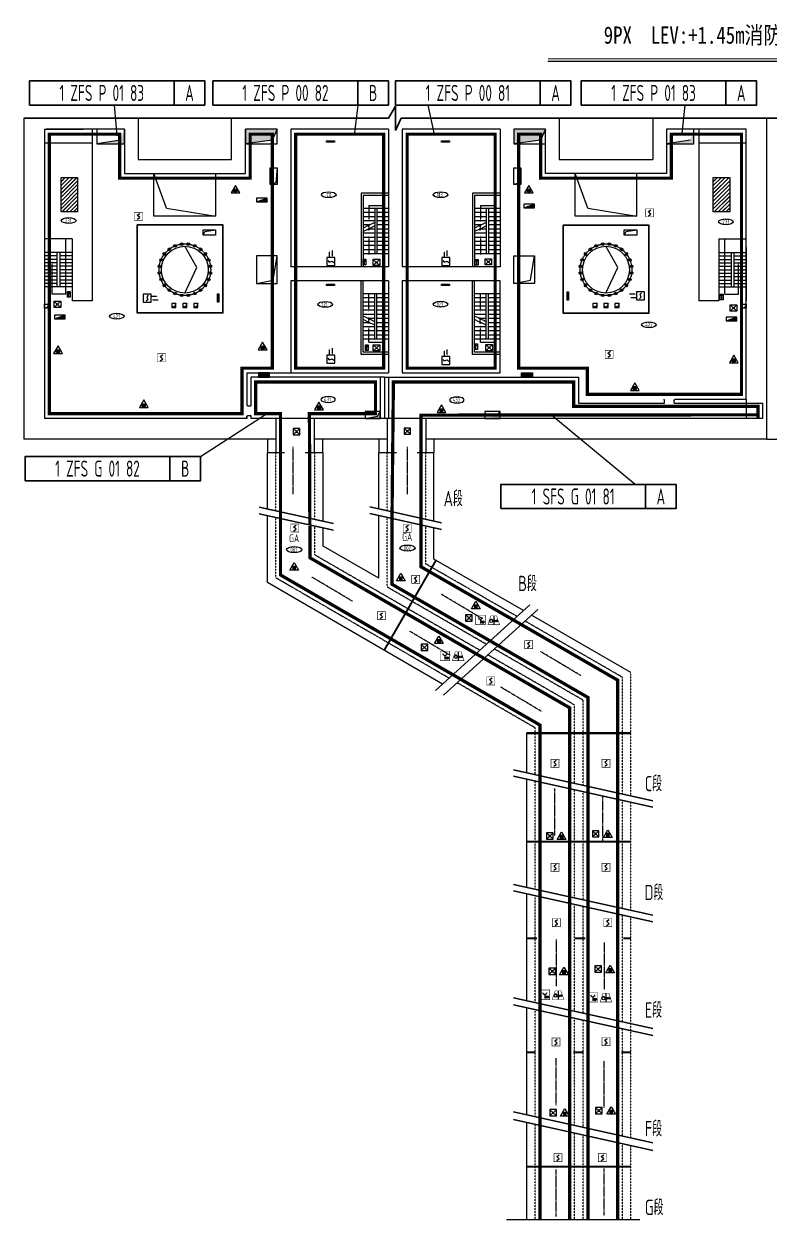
# Model space of a CAD drawing. Header units: millimetres. Extents: x 3951 to 52554, y 254 to 39120.
# Drawn here: x 3951 to 28149, y 254 to 39120 of the extents above; entities that cross this region are included whole.
import ezdxf
from ezdxf.enums import TextEntityAlignment as Align

# ---------------------------------------------------------------- set-up
doc = ezdxf.new("R2010")
doc.units = ezdxf.units.MM
for name, pattern in [('ACAD_ISO02W100', [15, 12, -3]), ('ACAD_ISO12W100', [22, 12, -3, 0.5, -3, 0.5, -3]), ('CENTER', [2, 1.25, -0.25, 0.25, -0.25]), ('DASHED', [0.75, 0.5, -0.25])]:
    doc.linetypes.add(name, pattern=pattern)
for name, color, linetype, lineweight in [('A', 1, 'Continuous', 0), ('B', 3, 'CENTER', 0), ('Color-7', 7, 'Continuous', 0), ('D0墙体', 7, 'Continuous', 0), ('D0标注及说明', 7, 'Continuous', 0), ('D1墙体', 7, 'Continuous', 0), ('D2墙体', 7, 'Continuous', 0), ('GA', 190, 'Continuous', 0), ('SFS-A', 1, 'Continuous', 0), ('SG-GA', 190, 'DASHED', 0), ('标注', 7, 'Continuous', 0)]:
    doc.layers.add(name, color=color, linetype=linetype, lineweight=lineweight)
for name, color, linetype in [('BAS干线', 60, 'Continuous'), ('FAS_EQUIPMENT', 7, 'Continuous'), ('fas设备名称', 2, 'Continuous'), ('LYQ2', 2, 'Continuous'), ('qx-txt', 7, 'Continuous'), ('Zone', 4, 'Continuous'), ('图例', 7, 'Continuous'), ('消防设备', 7, 'Continuous')]:
    doc.layers.add(name, color=color, linetype=linetype)
doc.styles.add('-宋体', font='', dxfattribs={"width": 0.8})
doc.styles.add('CHINESE-1', font='gbxwxt.shx', dxfattribs={"width": 0.8, "bigfont": 'gbhzfs.shx'})
doc.styles.add('syfs', font='gbxwxt.shx', dxfattribs={"width": 0.8, "bigfont": 'gbhzfs.shx'})
doc.styles.add('文字及标注', font='tssdeng.shx', dxfattribs={"width": 0.7, "bigfont": 'hztxt.shx'})
doc.styles.get('-宋体').set_extended_font_data('SimSun')

# ---------------------------------------------------------------- blocks, each defined once
blk = doc.blocks.new('红外光束感烟探头（发）')
at = {"color": 1, "lineweight": 0}
for p, q in [((1580, 667), (959, 667)), ((1160, 290), (1781, 290))]:
    blk.add_line(p, q, dxfattribs=at)
at = {"color": 1, "linetype": 'Continuous', "lineweight": 0}
blk.add_lwpolyline([(0, 0), (950, 0), (950, 950), (0, 950)], close=True, dxfattribs=at)
at = {"color": 7, "lineweight": 0}
blk.add_lwpolyline([(594, 831), (416, 653), (534, 297), (356, 119)], dxfattribs=at)
at = {"color": 1, "lineweight": 0}
for points in [[(974, 290, 0, 107, 0), (1303, 290, 107, 107, 0)], [(1767, 667, 0, 107, 0), (1438, 667, 107, 107, 0)]]:
    blk.add_lwpolyline(points, format="xyseb", dxfattribs=at)
blk = doc.blocks.new('A$C2C8D0172')
at = {"lineweight": 0}
blk.add_hatch(color=1, dxfattribs=at).paths.add_polyline_path([(0, 479), (77, 479), (77, 0), (0, 0)])
at = {"color": 1, "lineweight": 0}
blk.add_lwpolyline([(0, 479), (77, 479), (77, 0), (0, 0)], close=True, dxfattribs=at)
blk = doc.blocks.new('光电感烟')
at = {"color": 7, "lineweight": 0}
for p, q in [((162, 312), (312, 412)), ((312, 162), (162, 312)), ((162, 62), (312, 162))]:
    blk.add_line(p, q, dxfattribs=at)
at = {"color": 1, "lineweight": 0, "const_width": 30}
blk.add_lwpolyline([(0, 0), (475, 0), (475, 475), (0, 475)], close=True, dxfattribs=at)
blk = doc.blocks.new('Repère Zone')
at = {"color": 0}
for points in [[(0, 0), (45, 0), (45, 7.5), (0, 7.5)], [(45, 7.5), (54.5, 7.5), (54.5, 0), (45, 0)]]:
    blk.add_lwpolyline(points, close=True, dxfattribs=at)
at = {"color": 0, "style": 'syfs', "width": 0.7}
for tag, p in [('X_XXX_X_XX_XX', (22.5, 3.75)), ('X', (49.75, 3.75))]:
    blk.add_attdef(tag, text='', height=5, dxfattribs=at).set_placement(p, align=Align.MIDDLE_CENTER)
blk = doc.blocks.new('$ATTACHMENT$00000214')
at = {"lineweight": 0}
blk.add_hatch(color=1, dxfattribs=at).paths.add_polyline_path([(-65, 2), (65, 2), (65, -128), (-65, -128)])
at = {"color": 1, "lineweight": 0}
for points in [[(0, 172), (-198, -172), (198, -172)], [(-65, 2), (65, 2), (65, -128), (-65, -128)]]:
    blk.add_lwpolyline(points, close=True, dxfattribs=at)
blk = doc.blocks.new('A$C39B32D12')
at = {"layer": 'qx-txt', "lineweight": 0}
h = blk.add_hatch(color=3, dxfattribs=at)
edge = h.paths.add_edge_path()
edge.add_arc((325, 306), 57.3, 0, 360)
at = {"layer": 'qx-txt', "color": 3, "lineweight": 0}
for p, q in [((644, 609), (0, 0)), ((11, 600), (648, 1))]:
    blk.add_line(p, q, dxfattribs=at)
blk.add_lwpolyline([(0, 615), (649, 615), (649, 0), (0, 0)], close=True, dxfattribs=at)
blk.add_circle((325, 306), 57.3, dxfattribs=at)
blk = doc.blocks.new('*X5')
for p, q in [((98421, -49983), (98430, -49975)), ((98457, -49983), (98484, -49956)), ((98492, -49983), (98537, -49938)), ((98527, -49983), (98591, -49919)), ((98563, -49983), (98645, -49901)), ((98598, -49983), (98699, -49882)), ((98634, -49983), (98753, -49864)), ((98669, -49983), (98806, -49846)), ((98704, -49983), (98860, -49827)), ((98740, -49983), (98914, -49809)), ((98775, -49983), (98968, -49790)), ((98810, -49983), (99022, -49772)), ((98846, -49983), (99075, -49753)), ((98881, -49983), (99105, -49759)), ((98916, -49983), (99105, -49794)), ((98952, -49983), (99105, -49830)), ((98987, -49983), (99105, -49865)), ((99022, -49983), (99105, -49900)), ((99058, -49983), (99105, -49936)), ((99093, -49983), (99105, -49971))]:
    blk.add_line(p, q)
blk = doc.blocks.new('A$C482318BE')
at = {"color": 1, "lineweight": 0}
blk.add_line((0, 0), (525, 180), dxfattribs=at)
blk.add_lwpolyline([(0, 0), (525, 0), (525, 180), (0, 180)], close=True, dxfattribs=at)
at = {"color": 1, "lineweight": 0, "xscale": 0.75, "yscale": 0.75, "zscale": 0.75}
blk.add_blockref('*X5', (-73804, 37487), dxfattribs=at)
blk = doc.blocks.new('A$C6C9F09AC')
at = {"lineweight": 0}
h = blk.add_hatch(dxfattribs=at)
h.set_pattern_fill('_USER', color=3, scale=0.7, angle=180, style=0, pattern_type=0)
h.set_pattern_definition([(180, (764544.59285, -47447.6282), (-9e-17, -0.7), [])])
h.paths.add_polyline_path([(131, 269), (339, 149), (339, 389)])
at = {"color": 3, "lineweight": 0}
blk.add_line((959, 271), (270, 271), dxfattribs=at)
for points in [[(1110, 0), (0, 0), (0, 540), (1110, 540)], [(131, 269), (339, 149), (339, 389)]]:
    blk.add_lwpolyline(points, close=True, dxfattribs=at)
blk = doc.blocks.new('手报按钮')
at = {"lineweight": 0}
blk.add_line((2.5, 2.81), (2.5, 0.62), dxfattribs=at)
for radius in [0.647, 0.336]:
    blk.add_circle((3.78, 1.38), radius, dxfattribs=at)
blk.add_arc((2.5, 4.06), 1.25, 194.47751, 345.52249, dxfattribs=at)
at = {"layer": '图例', "color": 1, "lineweight": 0, "const_width": 0.3}
blk.add_lwpolyline([(0, 0), (5, 0), (5, 5), (0, 5)], close=True, dxfattribs=at)
blk = doc.blocks.new('声光')
at = {"lineweight": 0}
for p, q in [((166, 321), (224, 321)), ((166, 321), (166, 285)), ((224, 321), (224, 285)), ((333, 500), (333, 0)), ((413, 226), (531, 267)), ((531, 169), (413, 190))]:
    blk.add_line(p, q, dxfattribs=at)
blk.add_line((531, 267), (531, 169))
at = {"color": 1, "lineweight": 0, "const_width": 30}
blk.add_lwpolyline([(0, 0), (667, 0), (500, 500), (167, 500)], close=True, dxfattribs=at)
at = {"lineweight": 0}
blk.add_lwpolyline([(355, 179), (413, 179), (413, 238), (355, 238)], close=True, dxfattribs=at)
blk.add_circle((195, 209), 81.7, dxfattribs=at)

msp = doc.modelspace()

# ---------------------------------------------------------------- hatches: boundary and pattern name
at = {"layer": 'D0墙体'}
for points in [[(11926, 27655), (11926, 27789), (11568, 27789), (11568, 27655)], [(20462, 27655), (20462, 27789), (20105, 27789), (20105, 27655)]]:
    msp.add_hatch(color=0, dxfattribs=at).paths.add_polyline_path(points)
at = {"layer": 'D1墙体'}
h = msp.add_hatch(dxfattribs=at)
h.set_pattern_fill('JIS_LC_20', color=0, scale=4.469242, angle=180, style=0)
h.set_pattern_definition([(225, (-209262.81, 47241.67), (63.20463, -63.20463), []), (225, (-209264.6, 47241.67), (63.20463, -63.20463), [])])
h.paths.add_polyline_path([(5694, 34136), (5157, 34136), (5157, 33018), (5694, 33018)])
h = msp.add_hatch(dxfattribs=at)
h.set_pattern_fill('JIS_LC_20', color=0, scale=4.469242, angle=180, style=0)
h.set_pattern_definition([(225, (-188083.07, 47241.67), (63.20463, -63.20463), []), (225, (-188084.86, 47241.67), (63.20463, -63.20463), [])])
h.paths.add_polyline_path([(26873, 34136), (26337, 34136), (26337, 33018), (26873, 33018)])
at = {"layer": 'D2墙体'}
for points in [[(6319, 35231), (7213, 35231), (7213, 35700), (7085, 35350)], [(12012, 35348), (12172, 35700), (11142, 35700), (11142, 35231)], [(20730, 35348), (20889, 35700), (19859, 35700), (19859, 35231)], [(24817, 35231), (25711, 35231), (25711, 35700), (25584, 35350)], [(15436, 26384), (15032, 26315), (15524, 26315), (15524, 26538)], [(19324, 26384), (18920, 26315), (19412, 26315), (19412, 26538)]]:
    msp.add_hatch(color=0, dxfattribs=at).paths.add_polyline_path(points)

# ---------------------------------------------------------------- linework, layer by layer
at = {"color": 1, "lineweight": 0, "ltscale": 2}
for p, q in [((6877, 36488), (6964, 35485)), ((25409, 36488), (25318, 35566))]:
    msp.add_line(p, q, dxfattribs=at)
at = {"ltscale": 2}
for p, q in [((15791, 36059), (16015, 36454)), ((16015, 35663), (16015, 36454)), ((3951, 36059), (15791, 36059)), ((16015, 35663), (16206, 36059)), ((16206, 36059), (28080, 36059)), ((39954, 36059), (28080, 36059)), ((11591, 23436), (13999, 22903)), ((15187, 23440), (17511, 22926)), ((11591, 23219), (13999, 22686)), ((15187, 23223), (17511, 22709)), ((19846, 14903), (24378, 13900)), ((19846, 14697), (24378, 13694)), ((19846, 11186), (24378, 10183)), ((19846, 10974), (24378, 9971)), ((19846, 7504), (24378, 6501)), ((19846, 7277), (24378, 6274)), ((19846, 3796), (24378, 2792)), ((19846, 3548), (24378, 2545))]:
    msp.add_line(p, q, dxfattribs=at)
at = {"color": 3, "lineweight": 0, "ltscale": 2}
msp.add_line((9684, 25075), (11829, 26465), dxfattribs=at)
at = {"color": 7, "lineweight": 25}
for p, q in [((11211, 26739), (11211, 26717)), ((11189, 26382), (11189, 26315)), ((11211, 26404), (11211, 26382))]:
    msp.add_line(p, q, dxfattribs=at)
at = {"color": 1, "const_width": 105}
for points in [[(7056, 35543), (4778, 35543), (4778, 26471), (11032, 26471), (11032, 27946), (12015, 27946), (12015, 35543), (11298, 35543), (11298, 34113), (7056, 34113)], [(16396, 35543), (19255, 35543), (19255, 27946), (16396, 27946)], [(20732, 35543), (20016, 35543), (20016, 27946), (22250, 27946), (22250, 27097), (27253, 27097), (27253, 35543), (24974, 35543), (24974, 34113), (20732, 34113)]]:
    msp.add_lwpolyline(points, close=True, dxfattribs=at)
at = {"color": 3, "const_width": 105}
msp.add_lwpolyline([(12775, 35543), (15635, 35543), (15635, 27946), (12775, 27946)], close=True, dxfattribs=at)
at = {"color": 7, "lineweight": 25}
for points in [[(7630, 32595), (10410, 32595), (10410, 29739), (7630, 29739)], [(21467, 32582), (24246, 32582), (24246, 29726), (21467, 29726)]]:
    msp.add_lwpolyline(points, close=True, dxfattribs=at)
at = {"color": 3, "const_width": 105}
for points in [[(12284, 25755), (12284, 26471), (11479, 26471), (11479, 27498), (15367, 27498), (15367, 26471), (13221, 26471), (13225, 25738)], [(12284, 23100), (12284, 25755)], [(13225, 25738), (13235, 22855)], [(12284, 23320), (12284, 23428)], [(13235, 23459), (13237, 23036)], [(12284, 23100), (12284, 21230), (19469, 17073)], [(13237, 22820), (13237, 21789), (14888, 20836)], [(14888, 20836), (19935, 17922)], [(14397, 20007), (16592, 18736)], [(17768, 19173), (18673, 18650)], [(17283, 18336), (17835, 18017)], [(18932, 18501), (19262, 18310)], [(18093, 17868), (18760, 17482)], [(19935, 17922), (21528, 17002)], [(19469, 17073), (20709, 16357), (20709, 3357)], [(21528, 17002), (21677, 16916), (21677, 3108)], [(20709, 14902), (20709, 14747)], [(21677, 14943), (21677, 14463)], [(20709, 14541), (20709, 13654)], [(21677, 13613), (21677, 14257)], [(20709, 12816), (20709, 11966)], [(21677, 11925), (21677, 12858)], [(20709, 11128), (20709, 11030)], [(21677, 10746), (21677, 11170)], [(20709, 10818), (20709, 9837)], [(21677, 9932), (21677, 10534)], [(20709, 9143), (20709, 8312)], [(21677, 8271), (21677, 9048)], [(20709, 7474), (20709, 7348)], [(21677, 7064), (21677, 7516)], [(20709, 7121), (20709, 6250)], [(21677, 6208), (21677, 6837)], [(20709, 5412), (20709, 4565)], [(21677, 4523), (21677, 5454)], [(20709, 3727), (20709, 3639)], [(21677, 3356), (21677, 3768)], [(20709, 3392), (20709, 306)], [(21677, 306), (21677, 3108)]]:
    msp.add_lwpolyline(points, dxfattribs=at)
at = {"color": 1, "const_width": 105}
for points in [[(27786, 26325), (27786, 26702), (21803, 26702), (21803, 27498), (15949, 27498), (15904, 23101)], [(27786, 26430), (16842, 26419), (16842, 22820)], [(15904, 23101), (15904, 20928), (20491, 18280)], [(16842, 22820), (16842, 21498), (20943, 19136)], [(18777, 20384), (19883, 19748)], [(18304, 19542), (19044, 19115)], [(20141, 19599), (20285, 19516)], [(20943, 19136), (23233, 17814), (23233, 17314)], [(19302, 18966), (19769, 18697)], [(20491, 18280), (22265, 17255), (22265, 3013)], [(23233, 17314), (23233, 2764)], [(22265, 14913), (22265, 14402)], [(23233, 14930), (23233, 14119)], [(22265, 14197), (22265, 13643)], [(23233, 13626), (23233, 13913)], [(22265, 12828), (22265, 11955)], [(23233, 11938), (23233, 12845)], [(22265, 11140), (22265, 10686)], [(23233, 10402), (23233, 11157)], [(22269, 10472), (22268, 9826)], [(23233, 9942), (23233, 10190)], [(22267, 9155), (22266, 8302)], [(23233, 8284), (23233, 9039)], [(22266, 7485), (22265, 7003)], [(23233, 6720), (23233, 7503)], [(22265, 6776), (22265, 6238)], [(23233, 6221), (23233, 6493)], [(22265, 5423), (22265, 4553)], [(23233, 4536), (23233, 5440)], [(22265, 3738), (22265, 3295)], [(23233, 3011), (23233, 3755)], [(22265, 3047), (22265, 306)], [(23233, 2764), (23233, 306)]]:
    msp.add_lwpolyline(points, dxfattribs=at)
at = {"layer": 'A', "color": 1, "linetype": 'ByBlock', "lineweight": 0}
msp.add_line((23805, 24170), (21029, 26463), dxfattribs=at)
at = {"layer": 'B', "linetype": 'ByBlock', "lineweight": 0}
msp.add_line((14798, 36488), (14670, 35512), dxfattribs=at)
at = {"layer": 'BAS干线', "color": 7, "lineweight": 0, "ltscale": 3}
msp.add_line((20961, 37907), (33441, 37907), dxfattribs=at)
at = {"layer": 'BAS干线', "color": 7, "lineweight": 0, "ltscale": 3, "const_width": 30}
msp.add_lwpolyline([(20965, 37989), (33445, 37989)], dxfattribs=at)
at = {"layer": 'Color-7', "linetype": 'Continuous'}
for p, q in [((17314, 17479), (20378, 20263)), ((17572, 17329), (20636, 20114))]:
    msp.add_line(p, q, dxfattribs=at)
at = {"layer": 'D0墙体', "color": 0}
for p, q in [((3951, 36059), (3951, 25644)), ((7660, 36059), (7660, 34717)), ((10695, 34717), (10695, 36059)), ((21336, 36059), (21336, 34717)), ((24371, 36059), (24371, 34717)), ((28080, 25644), (28080, 36059)), ((28080, 25644), (28080, 36059)), ((4621, 35700), (5872, 35700)), ((4621, 35700), (4621, 26315)), ((7213, 35700), (4677, 35700)), ((6163, 35700), (6163, 30136)), ((7213, 35700), (7213, 34270)), ((12172, 35700), (11142, 35700)), ((11142, 34270), (11142, 35700)), ((15792, 35700), (12619, 35700)), ((12619, 35700), (12619, 31231)), ((15792, 35700), (15792, 31231)), ((19412, 35700), (16239, 35700)), ((16239, 35700), (16239, 31231)), ((19412, 35700), (19412, 31231)), ((20889, 35700), (19859, 35700)), ((25868, 35700), (25868, 30136)), ((6163, 35253), (4621, 35253)), ((27410, 35253), (25868, 35253)), ((7660, 34717), (10695, 34717)), ((9699, 34717), (9702, 34707)), ((9711, 34717), (9702, 34707)), ((21336, 34717), (24371, 34717)), ((7213, 34270), (11142, 34270)), ((8172, 32884), (8172, 34270)), ((8584, 33135), (8172, 34270)), ((10183, 32884), (10183, 34270)), ((21848, 32884), (21848, 34270)), ((22260, 33135), (21848, 34270)), ((23859, 32884), (23859, 34270)), ((8584, 33135), (10183, 32884)), ((15792, 33130), (14965, 33130)), ((15155, 33228), (15602, 33228)), ((15155, 33228), (15155, 32794)), ((15345, 33130), (15345, 31655)), ((15412, 33130), (15412, 31655)), ((15602, 33215), (15602, 31580)), ((19412, 33130), (18585, 33130)), ((18775, 33228), (19222, 33228)), ((18775, 33228), (18775, 32794)), ((18965, 33130), (18965, 31655)), ((19032, 33130), (19032, 31655)), ((19222, 33215), (19222, 31580)), ((22260, 33135), (23859, 32884)), ((10183, 32884), (8172, 32884)), ((15345, 32996), (14965, 32996)), ((15345, 32862), (14965, 32862)), ((15345, 32728), (14965, 32728)), ((15345, 32677), (15167, 32584)), ((15792, 32996), (15412, 32996)), ((15792, 32862), (15412, 32862)), ((15792, 32728), (15412, 32728)), ((18965, 32996), (18585, 32996)), ((18965, 32862), (18585, 32862)), ((18965, 32728), (18585, 32728)), ((18965, 32677), (18787, 32584)), ((19412, 32996), (19032, 32996)), ((19412, 32862), (19032, 32862)), ((19412, 32728), (19032, 32728)), ((23859, 32884), (21848, 32884)), ((9772, 32259), (9830, 32383)), ((9830, 32383), (10174, 32437)), ((15146, 32594), (14965, 32594)), ((15125, 32572), (14965, 32489)), ((15125, 32461), (14965, 32378)), ((15345, 32326), (14965, 32326)), ((15146, 32532), (15125, 32572)), ((15146, 32421), (15125, 32461)), ((15167, 32584), (15146, 32624)), ((15146, 32624), (15146, 32532)), ((15167, 32473), (15146, 32513)), ((15146, 32513), (15146, 32421)), ((15345, 32460), (15146, 32460)), ((15345, 32566), (15167, 32473)), ((15792, 32594), (15412, 32594)), ((15792, 32460), (15412, 32460)), ((15792, 32326), (15412, 32326)), ((18806, 32594), (18585, 32594)), ((18745, 32572), (18585, 32489)), ((18745, 32461), (18585, 32378)), ((18965, 32326), (18585, 32326)), ((18766, 32532), (18745, 32572)), ((18766, 32421), (18745, 32461)), ((18787, 32584), (18766, 32624)), ((18766, 32624), (18766, 32532)), ((18787, 32473), (18766, 32513)), ((18766, 32513), (18766, 32421)), ((18965, 32460), (18766, 32460)), ((18965, 32566), (18787, 32473)), ((19412, 32594), (19032, 32594)), ((19412, 32460), (19032, 32460)), ((19412, 32326), (19032, 32326)), ((23448, 32259), (23506, 32383)), ((23506, 32383), (23850, 32437)), ((5314, 30351), (5314, 32131)), ((5515, 32147), (5515, 30136)), ((15345, 32192), (14965, 32192)), ((15345, 32057), (14965, 32057)), ((15345, 31923), (14965, 31923)), ((15155, 32149), (15155, 31634)), ((15792, 32192), (15412, 32192)), ((15792, 32057), (15412, 32057)), ((15792, 31923), (15412, 31923)), ((18965, 32192), (18585, 32192)), ((18965, 32057), (18585, 32057)), ((18965, 31923), (18585, 31923)), ((18775, 32149), (18775, 31634)), ((19412, 32192), (19032, 32192)), ((19412, 32057), (19032, 32057)), ((19412, 31923), (19032, 31923)), ((26516, 32147), (26516, 30136)), ((26717, 30351), (26717, 32131)), ((4621, 31865), (4621, 30136)), ((5023, 31588), (4621, 31588)), ((5023, 31700), (5023, 30583)), ((5113, 31700), (5113, 30583)), ((5515, 31588), (5113, 31588)), ((15345, 31789), (14965, 31789)), ((15792, 31655), (14965, 31655)), ((15792, 31789), (15412, 31789)), ((18965, 31789), (18585, 31789)), ((19412, 31655), (18585, 31655)), ((19412, 31789), (19032, 31789)), ((26516, 31588), (26918, 31588)), ((26918, 31700), (26918, 30583)), ((27007, 31700), (27007, 30583)), ((27007, 31588), (27410, 31588)), ((27410, 31865), (27410, 30136)), ((5023, 31476), (4621, 31476)), ((5023, 31365), (4621, 31365)), ((5023, 31253), (4621, 31253)), ((5023, 31141), (4621, 31141)), ((4869, 30351), (4869, 31315)), ((5515, 31476), (5113, 31476)), ((5515, 31365), (5113, 31365)), ((5515, 31253), (5113, 31253)), ((5515, 31141), (5113, 31141)), ((15792, 31231), (12619, 31231)), ((19412, 31231), (16239, 31231)), ((26516, 31476), (26918, 31476)), ((26516, 31365), (26918, 31365)), ((26516, 31253), (26918, 31253)), ((26516, 31141), (26918, 31141)), ((27007, 31476), (27410, 31476)), ((27007, 31365), (27410, 31365)), ((27007, 31253), (27410, 31253)), ((27007, 31141), (27410, 31141)), ((27161, 30351), (27161, 31315)), ((5023, 31030), (4621, 31030)), ((5023, 30918), (4621, 30918)), ((5023, 30806), (4621, 30806)), ((5515, 31030), (5113, 31030)), ((5515, 30918), (5113, 30918)), ((5515, 30806), (5113, 30806)), ((12619, 30784), (12619, 27789)), ((15792, 30784), (12619, 30784)), ((15792, 30784), (15792, 27789)), ((19412, 30784), (16239, 30784)), ((26516, 31030), (26918, 31030)), ((26516, 30918), (26918, 30918)), ((26516, 30806), (26918, 30806)), ((27007, 31030), (27410, 31030)), ((27007, 30918), (27410, 30918)), ((27007, 30806), (27410, 30806)), ((5023, 30694), (4621, 30694)), ((5515, 30583), (4621, 30583)), ((5314, 30351), (4869, 30351)), ((5515, 30694), (5113, 30694)), ((15792, 30359), (14965, 30359)), ((15155, 29866), (15155, 30380)), ((15345, 28884), (15345, 30359)), ((15412, 28884), (15412, 30359)), ((15602, 30423), (15602, 28787)), ((19412, 30359), (18585, 30359)), ((18775, 29866), (18775, 30380)), ((18965, 28884), (18965, 30359)), ((19032, 28884), (19032, 30359)), ((19222, 30423), (19222, 28787)), ((26516, 30694), (26918, 30694)), ((26516, 30583), (27410, 30583)), ((26717, 30351), (27161, 30351)), ((27007, 30694), (27410, 30694)), ((6163, 30136), (5515, 30136)), ((15345, 30225), (14965, 30225)), ((15345, 30091), (14965, 30091)), ((15345, 29957), (14965, 29957)), ((15792, 30225), (15412, 30225)), ((15792, 30091), (15412, 30091)), ((15792, 29957), (15412, 29957)), ((18965, 30225), (18585, 30225)), ((18965, 30091), (18585, 30091)), ((18965, 29957), (18585, 29957)), ((19412, 30225), (19032, 30225)), ((19412, 30091), (19032, 30091)), ((19412, 29957), (19032, 29957)), ((15345, 29823), (14965, 29823)), ((15345, 29689), (14965, 29689)), ((15125, 29553), (14965, 29637)), ((15146, 29593), (15125, 29553)), ((15146, 29501), (15146, 29593)), ((15345, 29555), (15146, 29555)), ((15167, 29542), (15146, 29501)), ((15345, 29448), (15167, 29542)), ((15792, 29823), (15412, 29823)), ((15792, 29689), (15412, 29689)), ((15792, 29555), (15412, 29555)), ((18965, 29823), (18585, 29823)), ((18965, 29689), (18585, 29689)), ((18745, 29553), (18585, 29637)), ((18766, 29593), (18745, 29553)), ((18766, 29501), (18766, 29593)), ((18965, 29555), (18766, 29555)), ((18787, 29542), (18766, 29501)), ((18965, 29448), (18787, 29542)), ((19412, 29823), (19032, 29823)), ((19412, 29689), (19032, 29689)), ((19412, 29555), (19032, 29555)), ((15125, 29442), (14965, 29526)), ((15146, 29421), (14965, 29421)), ((15345, 29287), (14965, 29287)), ((15345, 29152), (14965, 29152)), ((15146, 29482), (15125, 29442)), ((15146, 29390), (15146, 29482)), ((15167, 29430), (15146, 29390)), ((15155, 28787), (15155, 29220)), ((15186, 29421), (15162, 29421)), ((15345, 29337), (15167, 29430)), ((15792, 29421), (15412, 29421)), ((15792, 29287), (15412, 29287)), ((15792, 29152), (15412, 29152)), ((18745, 29442), (18585, 29526)), ((18965, 29287), (18585, 29287)), ((18965, 29152), (18585, 29152)), ((18766, 29482), (18745, 29442)), ((18766, 29390), (18766, 29482)), ((18787, 29430), (18766, 29390)), ((18775, 28787), (18775, 29220)), ((18806, 29421), (18782, 29421)), ((18965, 29337), (18787, 29430)), ((19412, 29421), (19032, 29421)), ((19412, 29287), (19032, 29287)), ((19412, 29152), (19032, 29152)), ((15345, 29018), (14965, 29018)), ((15792, 28884), (14965, 28884)), ((15155, 28787), (15602, 28787)), ((15792, 29018), (15412, 29018)), ((18965, 29018), (18585, 29018)), ((19412, 28884), (18585, 28884)), ((18775, 28787), (19222, 28787)), ((19412, 29018), (19032, 29018)), ((11189, 27789), (12658, 27789)), ((11323, 27655), (11323, 26717)), ((15524, 27655), (11323, 27655)), ((12619, 27789), (15792, 27789)), ((15524, 27655), (15524, 26315)), ((15658, 27655), (15524, 27655)), ((15658, 27655), (21959, 27655)), ((15658, 27655), (15658, 26315)), ((21959, 27655), (21959, 26806)), ((21959, 26806), (24750, 26806)), ((25063, 26806), (27943, 26806)), ((27943, 26315), (27943, 26806)), ((11323, 26404), (11323, 26315)), ((12127, 26315), (12127, 25197)), ((13379, 26315), (13379, 25197)), ((15747, 26315), (15747, 25197)), ((19411, 26315), (16328, 26315)), ((16999, 26315), (16999, 25197)), ((27943, 26315), (19859, 26315)), ((12127, 25644), (3951, 25644)), ((11859, 25644), (11859, 25197)), ((15747, 25644), (13379, 25644)), ((13647, 25644), (13647, 25197)), ((15479, 25644), (15479, 25197)), ((28080, 25644), (16999, 25644)), ((17267, 25644), (17267, 25197)), ((28080, 25644), (39161, 25644)), ((12417, 25197), (11859, 25197)), ((12417, 25197), (11859, 25197)), ((13647, 25197), (13085, 25197)), ((13669, 25197), (13085, 25197)), ((16048, 25197), (15479, 25197)), ((16048, 25197), (15480, 25197)), ((17267, 25197), (16716, 25197)), ((17267, 25197), (16716, 25197))]:
    msp.add_line(p, q, dxfattribs=at)
at = {"layer": 'D0墙体', "color": 7}
for p, q in [((11189, 27789), (11189, 26739)), ((11189, 26315), (4621, 26315))]:
    msp.add_line(p, q, dxfattribs=at)
at = {"layer": 'D0墙体', "color": 0, "linetype": 'ACAD_ISO02W100'}
for p, q in [((15792, 27655), (15792, 26315)), ((27410, 26940), (27410, 26315))]:
    msp.add_line(p, q, dxfattribs=at)
at = {"layer": 'D0墙体', "color": 0}
for points in [[(25086, 26940), (27410, 26940), (27410, 35700), (24817, 35700), (24817, 34270), (20889, 34270), (20889, 35700)], [(15792, 33622), (14898, 33622), (14898, 31231)], [(15792, 33555), (14965, 33555), (14965, 31231)], [(19412, 33622), (18518, 33622), (18518, 31231)], [(19412, 33555), (18585, 33555), (18585, 31231)], [(15792, 28393), (14898, 28393), (14898, 30784)], [(15792, 28460), (14965, 28460), (14965, 30784)], [(16239, 30784), (16239, 27789), (19412, 27789), (19412, 30784)], [(19412, 28393), (18518, 28393), (18518, 30784)], [(19412, 28460), (18585, 28460), (18585, 30784)], [(22851, 26315), (11323, 26315)]]:
    msp.add_lwpolyline(points, dxfattribs=at)
for points in [[(15155, 32794, 22.3, 0, 0), (15155, 32657, 0, 0, 0)], [(18775, 32794, 22.3, 0, 0), (18775, 32657, 0, 0, 0)], [(15155, 32149, 22.3, 0, 0), (15155, 32286, 0, 0, 0)], [(18775, 32149, 22.3, 0, 0), (18775, 32286, 0, 0, 0)], [(4869, 31315, 22.3, 0, 0), (4869, 31452, 0, 0, 0)], [(27161, 31315, 22.3, 0, 0), (27161, 31452, 0, 0, 0)], [(15155, 29866, 22.3, 0, 0), (15155, 29728, 0, 0, 0)], [(18775, 29866, 22.3, 0, 0), (18775, 29728, 0, 0, 0)], [(15155, 29220, 22.3, 0, 0), (15155, 29358, 0, 0, 0)], [(18775, 29220, 22.3, 0, 0), (18775, 29358, 0, 0, 0)]]:
    msp.add_lwpolyline(points, format="xyseb", dxfattribs=at)
for points in [[(9772, 32437), (10174, 32437), (10174, 32259), (9772, 32259)], [(23448, 32437), (23850, 32437), (23850, 32259), (23448, 32259)], [(11568, 27655), (11926, 27655), (11926, 27789), (11568, 27789)], [(20462, 27655), (20105, 27655), (20105, 27789), (20462, 27789)]]:
    msp.add_lwpolyline(points, close=True, dxfattribs=at)
at = {"layer": 'D0墙体', "color": 0, "linetype": 'ACAD_ISO02W100'}
for centre in [(9177, 31141), (22853, 31141)]:
    msp.add_circle(centre, 838, dxfattribs=at)
at = {"layer": 'D0标注及说明', "ltscale": 2}
msp.add_line((19623, 306), (23952, 306), dxfattribs=at)
at = {"layer": 'D0标注及说明', "color": 0}
for centre, major_axis in [((13848, 33576), (-238, 0)), ((17480, 33576), (-238, 0)), ((5403, 32738), (-238, 0)), ((26747, 32697), (-238, 0)), ((13734, 30015), (-238, 0)), ((17480, 30020), (-238, 0)), ((6966, 29630), (-238, 0)), ((24246, 29354), (-238, 0)), ((12728, 22056), (-251, 0)), ((16407, 22102), (-251, 0))]:
    msp.add_ellipse(centre, major_axis=major_axis, ratio=0.4, dxfattribs=at)
at = {"layer": 'D0标注及说明', "color": 0, "extrusion": (0, 0, -1)}
for centre in [(13833, 26925), (18011, 26911)]:
    msp.add_ellipse(centre, major_axis=(238, 0), ratio=0.4, dxfattribs=at)
at = {"layer": 'D1墙体', "color": 0}
for p, q in [((5515, 32147), (4621, 32147)), ((9561, 31218), (9177, 31901)), ((23237, 31218), (22853, 31901)), ((26516, 32147), (27410, 32147)), ((5515, 31700), (4621, 31700)), ((26516, 31700), (27410, 31700)), ((9177, 30382), (9561, 31218)), ((22853, 30382), (23237, 31218)), ((8853, 29960), (8753, 29912)), ((8887, 30046), (8853, 29960)), ((9211, 29960), (9110, 29912)), ((9244, 30046), (9211, 29960)), ((9568, 29960), (9468, 29912)), ((9602, 30046), (9568, 29960)), ((22529, 29960), (22429, 29912)), ((22563, 30046), (22529, 29960)), ((22887, 29960), (22786, 29912)), ((22920, 30046), (22887, 29960)), ((23244, 29960), (23144, 29912)), ((23278, 30046), (23244, 29960)), ((26516, 30136), (25868, 30136))]:
    msp.add_line(p, q, dxfattribs=at)
for points in [[(5694, 33018), (5157, 33018), (5157, 34136), (5694, 34136)], [(26873, 33018), (26337, 33018), (26337, 34136), (26873, 34136)], [(8813, 31934), (8875, 31959), (8900, 31897), (8839, 31872)], [(9030, 32001), (9097, 32010), (9106, 31943), (9039, 31935)], [(9258, 32010), (9324, 32001), (9316, 31935), (9249, 31943)], [(9480, 31959), (9542, 31934), (9516, 31872), (9454, 31897)], [(22489, 31934), (22551, 31959), (22576, 31897), (22514, 31872)], [(22706, 32001), (22773, 32010), (22781, 31943), (22715, 31935)], [(22934, 32010), (23000, 32001), (22991, 31935), (22925, 31943)], [(23156, 31959), (23218, 31934), (23192, 31872), (23130, 31897)], [(8359, 31444), (8385, 31506), (8447, 31480), (8421, 31418)], [(8466, 31645), (8506, 31698), (8560, 31658), (8519, 31604)], [(8620, 31812), (8673, 31853), (8714, 31800), (8661, 31759)], [(9681, 31853), (9734, 31812), (9694, 31759), (9640, 31800)], [(9848, 31698), (9889, 31645), (9836, 31604), (9795, 31658)], [(9970, 31506), (9995, 31444), (9933, 31418), (9908, 31480)], [(22035, 31444), (22061, 31506), (22123, 31480), (22097, 31418)], [(22141, 31645), (22182, 31698), (22235, 31658), (22195, 31604)], [(22296, 31812), (22349, 31853), (22390, 31800), (22337, 31759)], [(23357, 31853), (23410, 31812), (23370, 31759), (23316, 31800)], [(23524, 31698), (23565, 31645), (23512, 31604), (23471, 31658)], [(23646, 31506), (23671, 31444), (23609, 31418), (23584, 31480)], [(8309, 31222), (8318, 31288), (8384, 31280), (8375, 31213)], [(10037, 31288), (10046, 31222), (9979, 31213), (9971, 31280)], [(21985, 31222), (21994, 31288), (22060, 31280), (22051, 31213)], [(23713, 31288), (23722, 31222), (23655, 31213), (23646, 31280)], [(8318, 30994), (8309, 31061), (8375, 31070), (8384, 31003)], [(8385, 30777), (8359, 30839), (8421, 30864), (8447, 30802)], [(9995, 30839), (9970, 30777), (9908, 30802), (9933, 30864)], [(10046, 31061), (10037, 30994), (9971, 31003), (9979, 31070)], [(21994, 30994), (21985, 31061), (22051, 31070), (22060, 31003)], [(22061, 30777), (22035, 30839), (22097, 30864), (22123, 30802)], [(23671, 30839), (23646, 30777), (23584, 30802), (23609, 30864)], [(23722, 31061), (23713, 30994), (23646, 31003), (23655, 31070)], [(8506, 30584), (8466, 30637), (8519, 30678), (8560, 30625)], [(8673, 30429), (8620, 30470), (8661, 30523), (8714, 30483)], [(8875, 30323), (8813, 30349), (8839, 30411), (8900, 30385)], [(9097, 30273), (9030, 30282), (9039, 30348), (9106, 30339)], [(9324, 30282), (9258, 30273), (9249, 30339), (9316, 30348)], [(9542, 30349), (9480, 30323), (9454, 30385), (9516, 30411)], [(9734, 30470), (9681, 30429), (9640, 30483), (9694, 30523)], [(9889, 30637), (9848, 30584), (9795, 30625), (9836, 30678)], [(22182, 30584), (22141, 30637), (22195, 30678), (22235, 30625)], [(22349, 30429), (22296, 30470), (22337, 30523), (22390, 30483)], [(22551, 30323), (22489, 30349), (22514, 30411), (22576, 30385)], [(22773, 30273), (22706, 30282), (22715, 30348), (22781, 30339)], [(23000, 30282), (22934, 30273), (22925, 30339), (22991, 30348)], [(23218, 30349), (23156, 30323), (23130, 30385), (23192, 30411)], [(23410, 30470), (23357, 30429), (23316, 30483), (23370, 30523)], [(23565, 30637), (23524, 30584), (23471, 30625), (23512, 30678)], [(8887, 29912), (8887, 30046), (8753, 30046), (8753, 29912)], [(9244, 29912), (9244, 30046), (9110, 30046), (9110, 29912)], [(9602, 29912), (9602, 30046), (9468, 30046), (9468, 29912)], [(22563, 29912), (22563, 30046), (22429, 30046), (22429, 29912)], [(22920, 29912), (22920, 30046), (22786, 30046), (22786, 29912)], [(23278, 29912), (23278, 30046), (23144, 30046), (23144, 29912)]]:
    msp.add_lwpolyline(points, close=True, dxfattribs=at)
for centre in [(9177, 31141), (22853, 31141)]:
    msp.add_circle(centre, 760, dxfattribs=at)
at = {"layer": 'D2墙体', "color": 0}
for p, q in [((12172, 35700), (12012, 35348)), ((20889, 35700), (20730, 35348)), ((7085, 35350), (6319, 35231)), ((12012, 35348), (11142, 35231)), ((20730, 35348), (19859, 35231)), ((25584, 35350), (24817, 35231)), ((12172, 34449), (12135, 33959)), ((20082, 34449), (20046, 33959)), ((12135, 33959), (11948, 33912)), ((20046, 33959), (19859, 33912)), ((12040, 30804), (12172, 31588)), ((20397, 30804), (20529, 31588)), ((11501, 30694), (12040, 30804)), ((19859, 30694), (20397, 30804)), ((4720, 29924), (4755, 30024)), ((27375, 29924), (27410, 30024)), ((4621, 29890), (4720, 29924)), ((27276, 29890), (27375, 29924)), ((24639, 27074), (25175, 27074)), ((24728, 26940), (24728, 26918)), ((24728, 26918), (24750, 26918)), ((24750, 26806), (24750, 26918)), ((25063, 26806), (25063, 26918)), ((25063, 26918), (25086, 26918)), ((25086, 26940), (25086, 26918)), ((15436, 26384), (15524, 26538)), ((19324, 26384), (19412, 26538)), ((15032, 26315), (15436, 26384))]:
    msp.add_line(p, q, dxfattribs=at)
at = {"layer": 'D2墙体', "color": 7}
for p, q in [((11211, 26739), (11189, 26739)), ((11211, 26717), (11323, 26717)), ((11211, 26382), (11189, 26382)), ((11211, 26404), (11323, 26404))]:
    msp.add_line(p, q, dxfattribs=at)
at = {"layer": 'D2墙体', "color": 0}
for points in [[(7213, 35700), (6319, 35700), (6319, 35231), (7213, 35231)], [(12172, 35700), (11142, 35700), (11142, 35231), (12172, 35231)], [(20889, 35700), (19859, 35700), (19859, 35231), (20889, 35231)], [(25711, 35700), (24817, 35700), (24817, 35231), (25711, 35231)], [(12172, 33912), (11948, 33912), (11948, 34449), (12172, 34449)], [(20082, 33912), (19859, 33912), (19859, 34449), (20082, 34449)], [(11501, 30694), (12172, 30694), (12172, 31588), (11501, 31588)], [(20529, 30694), (19859, 30694), (19859, 31588), (20529, 31588)], [(4755, 29890), (4621, 29890), (4621, 30024), (4755, 30024)], [(27410, 29890), (27276, 29890), (27276, 30024), (27410, 30024)], [(15524, 26538), (15032, 26538), (15032, 26315), (15524, 26315)], [(19412, 26538), (18920, 26538), (18920, 26315), (19412, 26315)]]:
    msp.add_lwpolyline(points, close=True, dxfattribs=at)
at = {"layer": 'FAS_EQUIPMENT', "color": 1, "linetype": 'ACAD_ISO12W100', "lineweight": 0, "ltscale": 0.05}
for p, q in [((12699, 23859), (12699, 25386)), ((16409, 23859), (16409, 25386)), ((14620, 20376), (13308, 21157)), ((18823, 19818), (17511, 20599)), ((17795, 18620), (16483, 19401)), ((22033, 17966), (20721, 18747)), ((20754, 16803), (19442, 17584)), ((21192, 12767), (21192, 14294)), ((22746, 12541), (22746, 14068)), ((21249, 7879), (21249, 9406)), ((22802, 7769), (22802, 9296)), ((21230, 4014), (21230, 5541)), ((22797, 3932), (22797, 5459)), ((22797, 430), (22797, 1957)), ((21230, 403), (21230, 1930))]:
    msp.add_line(p, q, dxfattribs=at)
at = {"layer": 'GA', "color": 0, "lineweight": 0}
for p, q in [((11859, 23381), (11859, 25197)), ((13669, 22976), (13669, 25197)), ((15479, 23381), (15479, 25200)), ((11859, 20981), (11859, 23164)), ((15479, 21122), (15479, 23164)), ((13669, 22167), (13669, 22759)), ((15479, 21122), (13669, 22167)), ((20174, 20078), (17267, 21747)), ((17543, 17687), (11859, 20981)), ((23664, 18063), (20433, 19929)), ((20278, 14808), (20278, 16108)), ((20278, 13870), (20278, 14602)), ((20278, 11091), (20278, 13870)), ((20278, 7408), (20278, 10878)), ((20278, 3700), (20278, 7181)), ((20278, 306), (20278, 3453))]:
    msp.add_line(p, q, dxfattribs=at)
at = {"layer": 'SFS-A', "color": 1, "lineweight": 0}
msp.add_line((17281, 35529), (17078, 36488), dxfattribs=at)
at = {"layer": 'SG-GA', "color": 0, "linetype": 'DASHED', "lineweight": 0, "ltscale": 0.02}
for p, q in [((12127, 23320), (12127, 25197)), ((13394, 23037), (13394, 25197)), ((15747, 23318), (15747, 25197)), ((16999, 23037), (16999, 25197)), ((12127, 21139), (12127, 23103)), ((15747, 20837), (15747, 23101)), ((13394, 21879), (13394, 22820)), ((16999, 21588), (16999, 22820)), ((18752, 18786), (13394, 21879)), ((19961, 19884), (16999, 21588)), ((17756, 17881), (12127, 21139)), ((18965, 18980), (15747, 20837)), ((23390, 17905), (20219, 19735)), ((22108, 17165), (19224, 18830)), ((21834, 17006), (19010, 18637)), ((23390, 14119), (23390, 17905)), ((23664, 14058), (23664, 18063)), ((20552, 16267), (18015, 17732)), ((22108, 14402), (22108, 17165)), ((21834, 14463), (21834, 17006)), ((20552, 14747), (20552, 16267)), ((20552, 13870), (20552, 14541)), ((21834, 13870), (21834, 14257)), ((22108, 13870), (22108, 14197)), ((20552, 11030), (20552, 13870)), ((21834, 10746), (21834, 13870)), ((22108, 10686), (22108, 13870)), ((23390, 13870), (23390, 13913)), ((23390, 10402), (23390, 13870)), ((23664, 10341), (23664, 13852)), ((20552, 7348), (20552, 10818)), ((21834, 7064), (21834, 10534)), ((22108, 7003), (22108, 10473)), ((23390, 6720), (23390, 10190)), ((23664, 6659), (23664, 10129)), ((20552, 3639), (20552, 7121)), ((21834, 3356), (21834, 6837)), ((22108, 3295), (22108, 6776)), ((23664, 2950), (23664, 6659)), ((23390, 3011), (23390, 6493)), ((20552, 306), (20552, 3392)), ((21834, 306), (21834, 3108)), ((22108, 306), (22108, 3048)), ((23390, 306), (23390, 2764)), ((23664, 306), (23664, 2703))]:
    msp.add_line(p, q, dxfattribs=at)
at = {"layer": 'SG-GA', "color": 0, "linetype": 'ByBlock', "lineweight": 0, "ltscale": 2}
for p, q in [((17267, 22976), (17267, 25197)), ((17267, 21747), (17267, 22759))]:
    msp.add_line(p, q, dxfattribs=at)
at = {"layer": '标注', "color": 0, "lineweight": 0, "ltscale": 100}
for p, q in [((17328, 21722), (15635, 18789)), ((15655, 18777), (17348, 21710)), ((23664, 16106), (20278, 16108)), ((20278, 16085), (23664, 16082)), ((23664, 12577), (20278, 12577)), ((23664, 12554), (20278, 12554)), ((20606, 9439), (20278, 9439)), ((20609, 9416), (20278, 9416)), ((22175, 9416), (21854, 9416)), ((22172, 9439), (21857, 9439)), ((23664, 9416), (23421, 9416)), ((23664, 9439), (23423, 9439)), ((20555, 5742), (20278, 5742)), ((20559, 5719), (20278, 5719)), ((22125, 5719), (21793, 5719)), ((22121, 5742), (21797, 5742)), ((23664, 5719), (23359, 5719)), ((23664, 5742), (23363, 5742)), ((23664, 2025), (20278, 2025)), ((23664, 2002), (20278, 2002))]:
    msp.add_line(p, q, dxfattribs=at)

# ---------------------------------------------------------------- block references
at = {"color": 1, "lineweight": 25}
for name, p, xscale, yscale, zscale, rotation in [('A$C2C8D0172', (14041, 35286), 0.5500000000465661, 0.5500000000465661, 0.55, 90), ('A$C2C8D0172', (17772, 35286), 0.5500000000465661, 0.5500000000465661, 0.55, 90), ('A$C6C9F09AC', (14965, 31480), 0.167310000048019, 0.167310000048019, 0.16731, 270), ('A$C6C9F09AC', (18608, 31477), 0.167310000048019, 0.167310000048019, 0.16731, 270), ('A$C6C9F09AC', (5365, 30431), 0.167310000048019, 0.167310000048019, 0.16731, 270), ('A$C2C8D0172', (14041, 30632), 0.5500000000465661, 0.5500000000465661, 0.55, 90), ('A$C2C8D0172', (17772, 30632), 0.5500000000465661, 0.5500000000465661, 0.55, 90), ('A$C2C8D0172', (21634, 30420), 0.5500000000465661, 0.5500000000465661, 0.55, 180), ('A$C6C9F09AC', (26566, 30350), 0.167310000048019, 0.167310000048019, 0.16731, 270), ('A$C6C9F09AC', (15038, 28700), 0.167310000048019, 0.167310000048019, 0.16731, 270), ('A$C6C9F09AC', (18585, 28736), 0.167310000048019, 0.167310000048019, 0.16731, 270)]:
    msp.add_blockref(name, p, dxfattribs=dict(at, xscale=xscale, yscale=yscale, zscale=zscale, rotation=rotation))
for name, p, xscale, yscale, zscale in [('A$C482318BE', (11504, 33345), 0.659999999916181, 0.6600000000325963, 0.66), ('A$C482318BE', (20180, 33149), 0.659999999916181, 0.6600000000325963, 0.66), ('A$C39B32D12', (15293, 31279), 0.3300000000745058, 0.3299999999580905, 0.33), ('A$C39B32D12', (18924, 31295), 0.3300000000745058, 0.3299999999580905, 0.33), ('A$C2C8D0172', (10236, 30092), 0.5500000000465661, 0.5500000000465661, 0.55), ('A$C39B32D12', (4930, 29914), 0.3300000000745058, 0.3299999999580905, 0.33), ('A$C39B32D12', (26890, 29796), 0.3300000000745058, 0.3299999999580905, 0.33), ('A$C482318BE', (4940, 29548), 0.659999999916181, 0.6600000000325963, 0.66), ('A$C482318BE', (26751, 29482), 0.659999999916181, 0.6600000000325963, 0.66), ('A$C39B32D12', (15293, 28503), 0.3300000000745058, 0.3299999999580905, 0.33), ('A$C39B32D12', (18950, 28510), 0.3300000000745058, 0.3299999999580905, 0.33), ('A$C39B32D12', (12912, 25783), -0.3299999998416752, 0.3299999999580905, 0.33), ('A$C39B32D12', (16509, 25799), -0.3299999998416752, 0.3299999999580905, 0.33), ('A$C39B32D12', (18510, 19733), -0.3299999998416752, 0.3299999999580905, 0.33), ('A$C39B32D12', (17065, 18776), -0.3299999998416752, 0.3299999999580905, 0.33), ('A$C39B32D12', (21138, 12655), -0.3299999998416752, 0.3299999999580905, 0.33), ('A$C39B32D12', (22625, 12725), -0.3299999998416752, 0.3299999999580905, 0.33), ('A$C39B32D12', (21215, 8262), -0.3299999998416752, 0.3299999999580905, 0.33), ('A$C39B32D12', (22702, 8332), -0.3299999998416752, 0.3299999999580905, 0.33), ('A$C39B32D12', (22729, 3738), -0.3299999998416752, 0.3299999999580905, 0.33), ('A$C39B32D12', (21243, 3668), -0.3299999998416752, 0.3299999999580905, 0.33)]:
    msp.add_blockref(name, p, dxfattribs=dict(at, xscale=xscale, yscale=yscale, zscale=zscale))
at = {"color": 8, "yscale": 0.2750000000232831, "zscale": 0.275}
for p, xscale, rotation in [((14047, 31273), 0.2750000000232831, 90), ((17778, 31273), 0.2750000000232831, 90), ((24106, 30425), 0.2749999999068677, 180), ((14047, 28102), 0.2750000000232831, 90), ((17778, 28065), 0.2750000000232831, 90)]:
    msp.add_blockref('红外光束感烟探头（发）', p, dxfattribs=dict(at, xscale=xscale, rotation=rotation))
at = {"color": 8, "xscale": 0.2749999999068677, "yscale": 0.2750000000232831, "zscale": 0.275}
msp.add_blockref('红外光束感烟探头（发）', (7822, 30086), dxfattribs=at)
at = {"xscale": 62.20799999986775, "yscale": 62.20799999998417, "zscale": 62.208}
for p in [(18620, 19614), (17467, 18446), (20709, 7442), (22265, 7363)]:
    msp.add_blockref('手报按钮', p, dxfattribs=at)
at = {"layer": 'FAS_EQUIPMENT', "xscale": 0.5702400000300258, "yscale": 0.5702400000300258, "zscale": 0.57024}
for p in [(19017, 19617), (17864, 18449), (21106, 7445), (22662, 7366)]:
    msp.add_blockref('声光', p, dxfattribs=at)
at = {"layer": 'LYQ2', "linetype": 'Continuous', "yscale": 0.7183076059445739, "zscale": 0.7183076060160002}
for p, xscale in [((10818, 33757), 0.7183076061774045), ((20346, 33757), 0.7183076061774045), ((11703, 28661), 0.7183076061774045), ((5057, 28543), 0.7183076061774045), ((27002, 28246), 0.7183076061774045), ((23787, 27345), 0.7183076061774045), ((7841, 26788), 0.7183076061774045), ((13532, 26716), 0.7183076061774045), ((17513, 26628), 0.7183076061774045), ((12726, 21509), -0.7183076059445739), ((16190, 21162), -0.7183076059445739), ((18627, 20251), -0.7183076059445739), ((17428, 19125), -0.7183076059445739), ((21411, 12768), -0.7183076059445739), ((22914, 12830), -0.7183076059445739), ((22991, 8437), -0.7183076059445739), ((21489, 8375), -0.7183076059445739), ((21516, 3781), -0.7183076059445739), ((23019, 3843), -0.7183076059445739)]:
    msp.add_blockref('$ATTACHMENT$00000214', p, dxfattribs=dict(at, xscale=xscale))
at = {"layer": 'Zone', "color": 1, "lineweight": 0, "xscale": 104.5439999999944, "yscale": 104.5439999999944, "zscale": 104.544}
for p, values in [((4126, 36488), {'X_XXX_X_XX_XX': '1 ZFS P 01 83', 'X': 'A'}), ((16015, 36488), {'X_XXX_X_XX_XX': '1 ZFS P 00 81', 'X': 'A'}), ((22044, 36488), {'X_XXX_X_XX_XX': '1 ZFS P 01 83', 'X': 'A'}), ((19434, 23386), {'X_XXX_X_XX_XX': '1 SFS G 01 81', 'X': 'A'})]:
    msp.add_blockref('Repère Zone', p, dxfattribs=at).add_auto_attribs(values)
at = {"layer": 'Zone', "color": 3, "lineweight": 0, "xscale": 104.5439999999944, "yscale": 104.5439999999944, "zscale": 104.544}
for p, values in [((10090, 36488), {'X_XXX_X_XX_XX': '1 ZFS P 00 82', 'X': 'B'}), ((3987, 24291), {'X_XXX_X_XX_XX': '1 ZFS G 01 82', 'X': 'B'})]:
    msp.add_blockref('Repère Zone', p, dxfattribs=at).add_auto_attribs(values)
at = {"layer": '消防设备', "xscale": 0.5502315792255104, "yscale": 0.5502315788762644, "zscale": 0.5502315789473684}
for p in [(24141, 32857), (7540, 32744), (8288, 28152), (22827, 28265), (12617, 22623), (16264, 22617), (16540, 20956), (15427, 19779), (20212, 18836), (18981, 17660), (21068, 14986), (22722, 14986), (21068, 11609), (22722, 11609), (21108, 9814), (22781, 9814), (22722, 5951), (21099, 5936), (21162, 2182), (22606, 2182)]:
    msp.add_blockref('光电感烟', p, dxfattribs=at)

# ---------------------------------------------------------------- texts
at = {"color": 0, "style": 'syfs', "width": 0.7}
for p in [(12562, 22295), (16233, 22333)]:
    msp.add_text('GA', height=250.9, dxfattribs=at).set_placement(p)
at = {"layer": 'D0标注及说明', "color": 0, "style": '文字及标注', "width": 0.7}
for s, height, p in [('111', 134.1, (13774, 33502)), ('113', 134.1, (17364, 33509)), ('231', 134.1, (5287, 32671)), ('233', 134.1, (26631, 32631)), ('121', 134.1, (13618, 29948)), ('123', 134.1, (17364, 29954)), ('421', 134.1, (6850, 29566)), ('423', 134.1, (24130, 29289)), ('431', 134.1, (13699, 26863)), ('433', 134.1, (17877, 26849)), ('002', 141.1, (16285, 22032)), ('001', 141.1, (12606, 21985))]:
    msp.add_text(s, height=height, dxfattribs=at).set_placement(p)
at = {"layer": 'fas设备名称', "color": 7, "lineweight": 0, "style": '-宋体', "width": 0.8}
msp.add_text('9PX  LEV:+1.45m消防设施平面图', height=560, dxfattribs=at).set_placement((27205, 38768), align=Align.MIDDLE)
at = {"layer": '标注', "color": 0, "lineweight": 0, "ltscale": 100, "style": 'CHINESE-1', "width": 0.8}
for s, p in [('A段', (17580, 23461)), ('B段', (19998, 20706)), ('C段', (24113, 14209)), ('D段', (24104, 10673)), ('E段', (24113, 6856)), ('F段', (24113, 3005)), ('G段', (24113, 450))]:
    msp.add_text(s, height=496.6, dxfattribs=at).set_placement(p)

doc.saveas('drawing.dxf')
